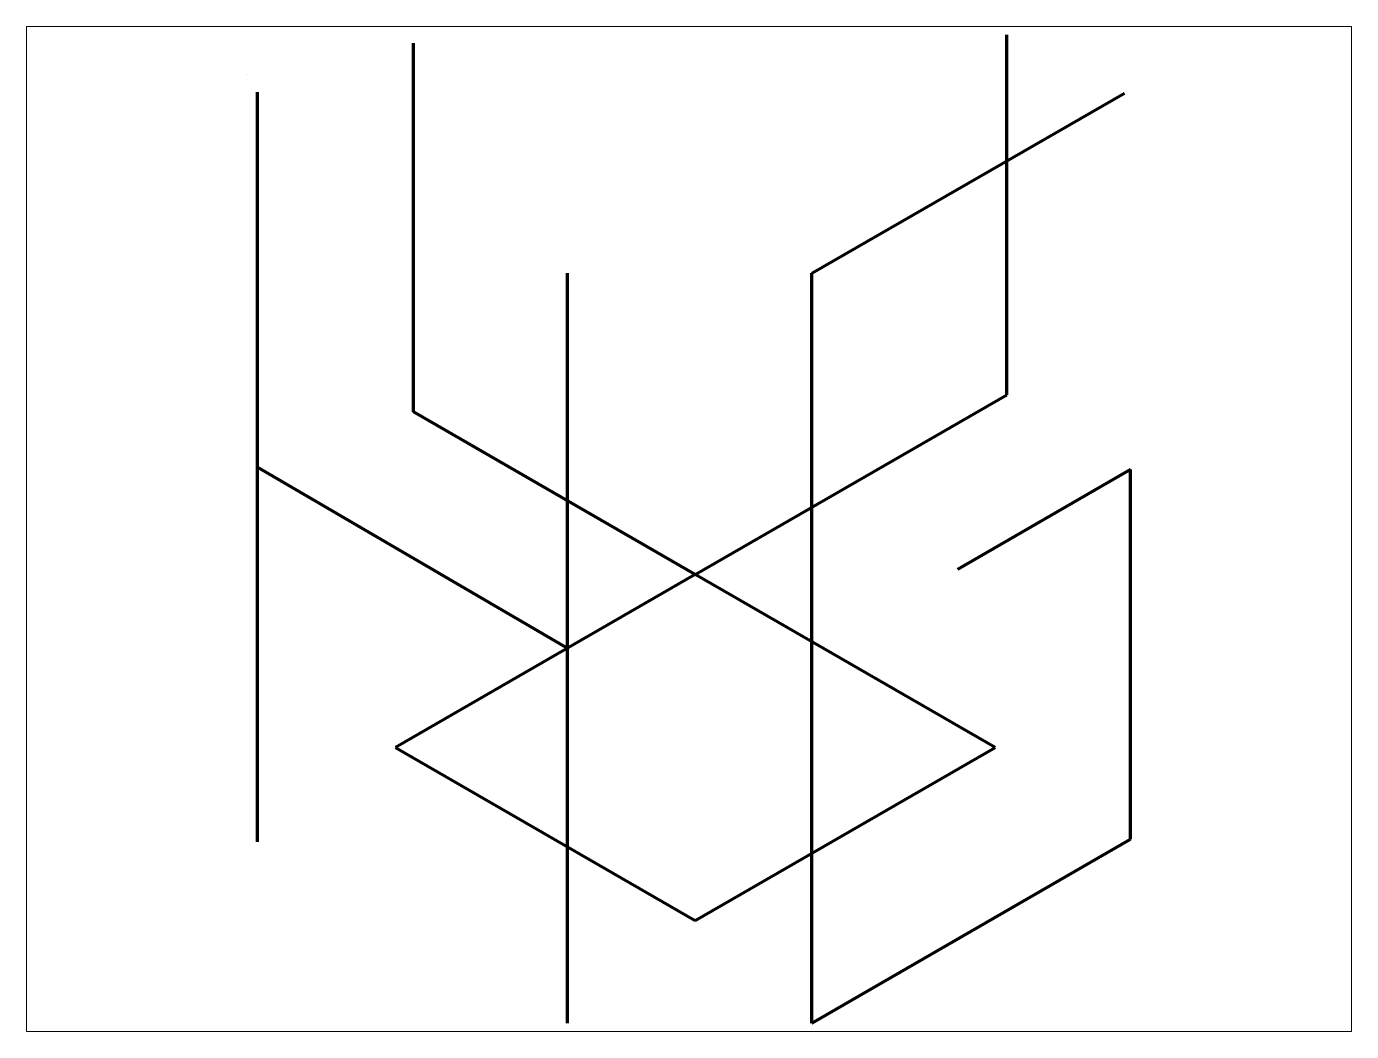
# Paper-space layout 'Presentación1' of a CAD drawing. Header units: millimetres. Extents: x 26 to 231, y 20 to 176.
# The model-space entities are those that its viewports show. They can reach past a viewport. Long polylines and large blocks are cut down to what shows.
import ezdxf

# ---------------------------------------------------------------- set-up
doc = ezdxf.new("R2010")
doc.units = ezdxf.units.MM
doc.layers.get('0').update_dxf_attribs({"lineweight": 5})
doc.layers.add('Capa1', color=150, linetype='Continuous', lineweight=211)
doc.layers.add('Capa2', color=250, linetype='Continuous', lineweight=200)

msp = doc.modelspace()

# ---------------------------------------------------------------- linework, layer by layer
msp.add_line((942, 961.1), (942, 961.1))
at = {"layer": 'Capa1'}
for p, q in [((950.3, 334.5), (950.3, 946.7)), ((1402.8, 798.8), (1657.8, 946)), ((1203.3, 186.5), (1203.3, 798.8)), ((1402.8, 186.5), (1402.8, 798.8)), ((950.3, 640.6), (1203.3, 492.7)), ((1662.9, 638.6), (1521.5, 557)), ((1662.9, 336.7), (1662.9, 638.6)), ((1402.8, 186.5), (1662.9, 336.7))]:
    msp.add_line(p, q, dxfattribs=at)
at = {"layer": 'Capa2'}
for p, q in [((1077.6, 685.7), (1077.6, 986.7)), ((1561.8, 699.7), (1561.8, 993.5)), ((1307.6, 552.9), (1561.8, 699.7)), ((1307.6, 552.9), (1077.6, 685.7)), ((1307.6, 552.9), (1062.9, 411.6)), ((1552.3, 411.6), (1307.6, 552.9)), ((1062.9, 411.6), (1307.6, 270.3)), ((1307.6, 270.3), (1552.3, 411.6))]:
    msp.add_line(p, q, dxfattribs=at)

psp = doc.layouts.new('Presentación1')

# ---------------------------------------------------------------- viewports
at = {"layer": 'Capa1'}
psp.add_viewport(center=(128.5, 97.5), size=(205.6, 156), view_center_point=(1302.44, 590.01), view_height=820.6594, dxfattribs=at)

doc.saveas('drawing.dxf')
